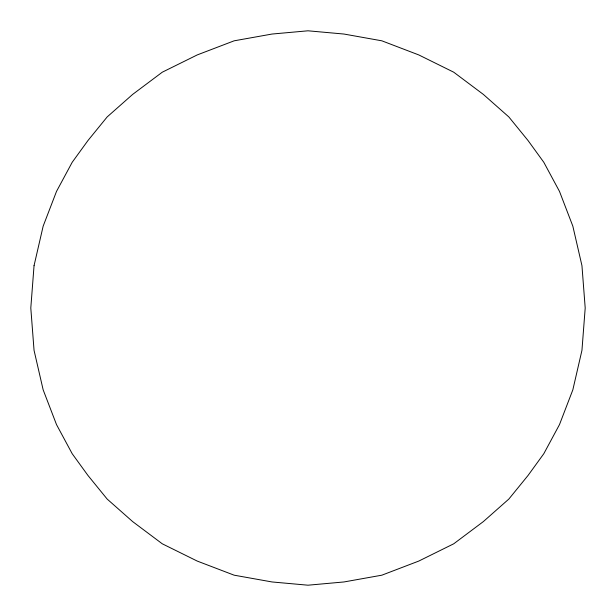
<?xml version="1.0" encoding="UTF-8"?>
<svg xmlns="http://www.w3.org/2000/svg" width="616" height="616" viewBox="0 0 616 616"><rect width="100%" height="100%" fill="white"/><g stroke="black" fill="none" stroke-linecap="round" stroke-linejoin="round"><path stroke-width="0.92" d="M34.049 265.673L30.8 308L34.049 350.327L43.158 389.843L56.503 424.578L72.203 453.73L87.942 475.444L107.169 499.068L132.648 521.59L162.27 543.797L197.228 561.076L234.149 575.182L272.041 581.958L308 585.2L343.959 581.958L381.851 575.182L418.772 561.076L453.73 543.797L483.352 521.59L508.831 499.068L528.058 475.444L543.797 453.73L559.497 424.578L572.841 389.843L581.951 350.327L585.2 308L581.951 265.673L572.841 226.157L559.497 191.422L543.797 162.27L528.058 140.556L508.831 116.932L483.352 94.41L453.73 72.203L418.772 54.924L381.851 40.818L343.959 34.042L308 30.8L272.041 34.042L234.149 40.818L197.228 54.924L162.27 72.203L132.648 94.41L107.169 116.932L87.942 140.556L72.203 162.27L56.503 191.422L43.158 226.157L34.049 265.673"/></g></svg>
